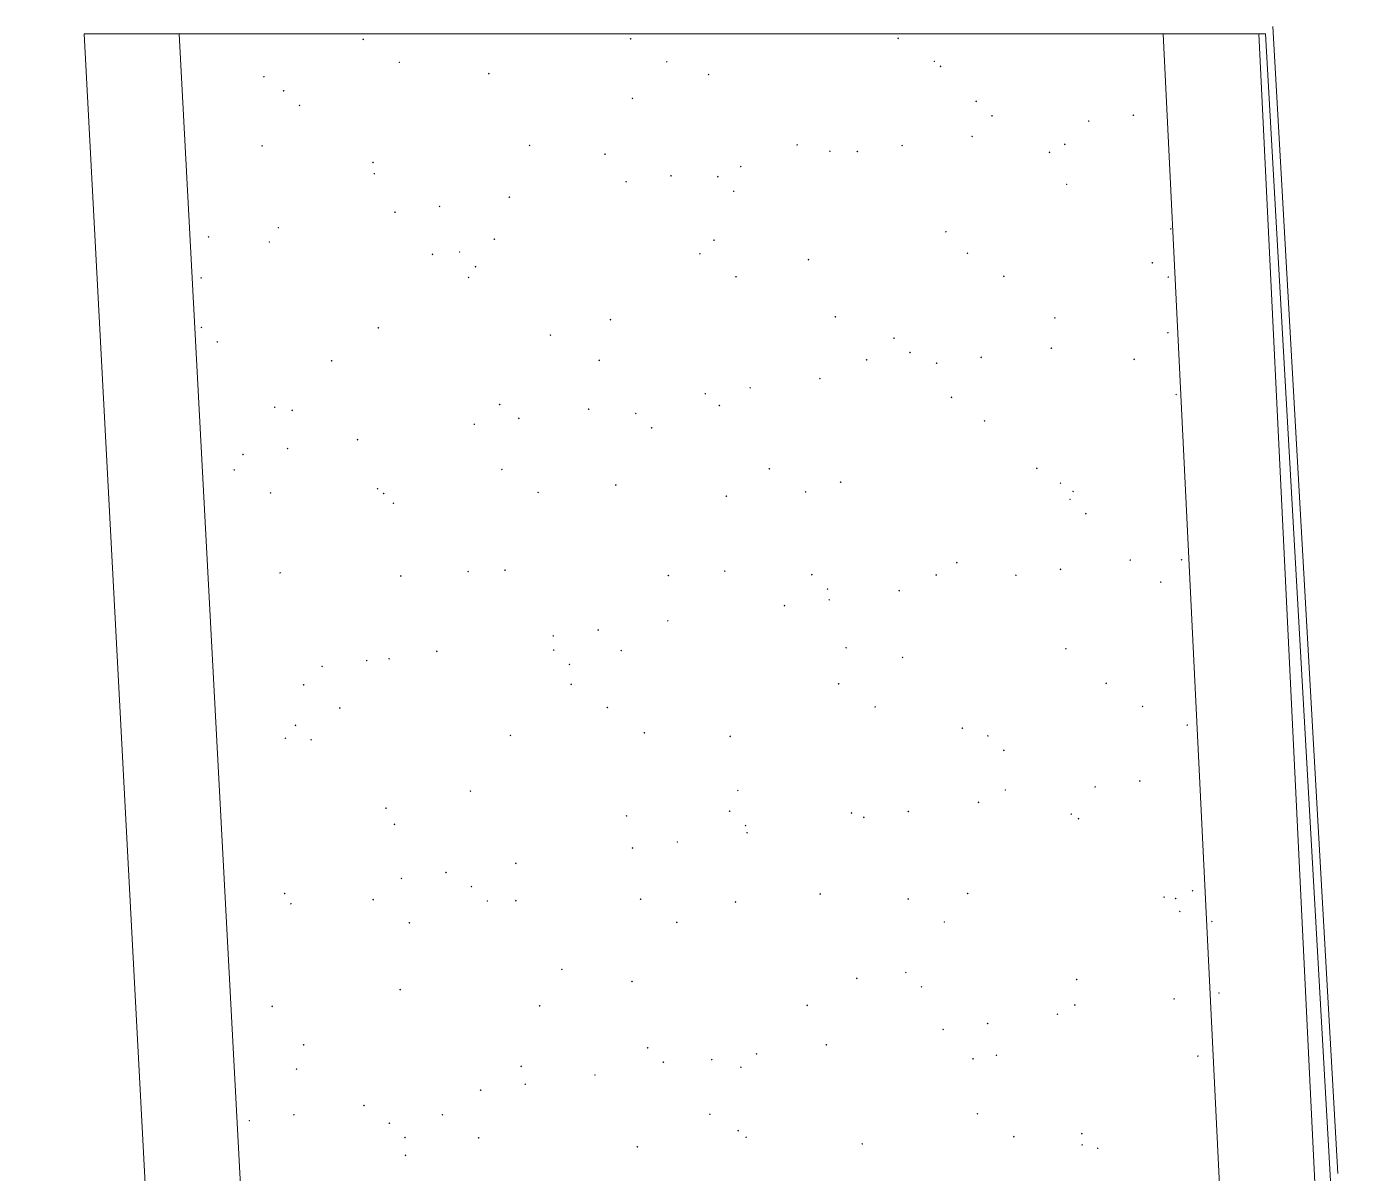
# Model space of a CAD drawing. Header units: millimetres. Extents: x 0 to 414, y 0 to 292.
# Drawn here: x 288.58 to 306.78, y 195.56 to 211.35 of the extents above; entities that cross this region are included whole.
import ezdxf

# ---------------------------------------------------------------- set-up
doc = ezdxf.new("R2010")
doc.units = ezdxf.units.MM

msp = doc.modelspace()

# ---------------------------------------------------------------- hatches: boundary and pattern name
h = msp.add_hatch(color=0)
h.dxf.hatch_style = 2
h.paths.add_polyline_path([(293.214778, 211.156197), (293.201725, 211.16925), (293.214778, 211.182303), (293.227831, 211.16925)])
h = msp.add_hatch(color=0)
h.dxf.hatch_style = 2
h.paths.add_polyline_path([(296.89425, 211.163253), (296.881197, 211.176306), (296.89425, 211.189358), (296.907303, 211.176306)])
h = msp.add_hatch(color=0)
h.dxf.hatch_style = 2
h.paths.add_polyline_path([(300.573722, 211.170308), (300.560669, 211.183361), (300.573722, 211.196414), (300.586775, 211.183361)])
h = msp.add_hatch(color=0)
h.dxf.hatch_style = 2
h.paths.add_polyline_path([(293.712194, 210.838697), (293.699142, 210.85175), (293.712194, 210.864803), (293.725247, 210.85175)])
h = msp.add_hatch(color=0)
h.dxf.hatch_style = 2
h.paths.add_polyline_path([(297.391667, 210.845753), (297.378614, 210.858806), (297.391667, 210.871858), (297.404719, 210.858806)])
h = msp.add_hatch(color=0)
h.dxf.hatch_style = 2
h.paths.add_polyline_path([(301.071139, 210.852808), (301.058086, 210.865861), (301.071139, 210.878914), (301.084192, 210.865861)])
h = msp.add_hatch(color=0)
h.dxf.hatch_style = 2
h.paths.add_polyline_path([(301.155806, 210.782253), (301.142753, 210.795306), (301.155806, 210.808358), (301.168858, 210.795306)])
h = msp.add_hatch(color=0)
h.dxf.hatch_style = 2
h.paths.add_polyline_path([(291.849528, 210.641142), (291.836475, 210.654194), (291.849528, 210.667247), (291.862581, 210.654194)])
h = msp.add_hatch(color=0)
h.dxf.hatch_style = 2
h.paths.add_polyline_path([(294.943389, 210.683475), (294.930336, 210.696528), (294.943389, 210.709581), (294.956442, 210.696528)])
h = msp.add_hatch(color=0)
h.dxf.hatch_style = 2
h.paths.add_polyline_path([(297.966694, 210.669364), (297.953642, 210.682417), (297.966694, 210.695469), (297.979747, 210.682417)])
h = msp.add_hatch(color=0)
h.dxf.hatch_style = 2
h.paths.add_polyline_path([(292.121167, 210.447114), (292.108114, 210.460167), (292.121167, 210.473219), (292.134219, 210.460167)])
h = msp.add_hatch(color=0)
h.dxf.hatch_style = 2
h.paths.add_polyline_path([(292.339889, 210.246031), (292.326836, 210.259083), (292.339889, 210.272136), (292.352942, 210.259083)])
h = msp.add_hatch(color=0)
h.dxf.hatch_style = 2
h.paths.add_polyline_path([(296.918944, 210.341281), (296.905892, 210.354333), (296.918944, 210.367386), (296.931997, 210.354333)])
h = msp.add_hatch(color=0)
h.dxf.hatch_style = 2
h.paths.add_polyline_path([(301.646167, 210.302475), (301.633114, 210.315528), (301.646167, 210.328581), (301.659219, 210.315528)])
h = msp.add_hatch(color=0)
h.dxf.hatch_style = 2
h.paths.add_polyline_path([(301.864889, 210.101392), (301.851836, 210.114444), (301.864889, 210.127497), (301.877942, 210.114444)])
h = msp.add_hatch(color=0)
h.dxf.hatch_style = 2
h.paths.add_polyline_path([(303.194861, 210.030836), (303.181808, 210.043889), (303.194861, 210.056942), (303.207914, 210.043889)])
h = msp.add_hatch(color=0)
h.dxf.hatch_style = 2
h.paths.add_polyline_path([(303.808694, 210.111975), (303.795642, 210.125028), (303.808694, 210.138081), (303.821747, 210.125028)])
h = msp.add_hatch(color=0)
h.dxf.hatch_style = 2
h.paths.add_polyline_path([(301.589722, 209.819169), (301.576669, 209.832222), (301.589722, 209.845275), (301.602775, 209.832222)])
h = msp.add_hatch(color=0)
h.dxf.hatch_style = 2
h.paths.add_polyline_path([(291.824833, 209.688642), (291.811781, 209.701694), (291.824833, 209.714747), (291.837886, 209.701694)])
h = msp.add_hatch(color=0)
h.dxf.hatch_style = 2
h.paths.add_polyline_path([(295.504306, 209.695697), (295.491253, 209.70875), (295.504306, 209.721803), (295.517358, 209.70875)])
h = msp.add_hatch(color=0)
h.dxf.hatch_style = 2
h.paths.add_polyline_path([(299.183778, 209.702753), (299.170725, 209.715806), (299.183778, 209.728858), (299.196831, 209.715806)])
h = msp.add_hatch(color=0)
h.dxf.hatch_style = 2
h.paths.add_polyline_path([(300.626639, 209.692169), (300.613586, 209.705222), (300.626639, 209.718275), (300.639692, 209.705222)])
h = msp.add_hatch(color=0)
h.dxf.hatch_style = 2
h.paths.add_polyline_path([(302.866778, 209.709808), (302.853725, 209.722861), (302.866778, 209.735914), (302.879831, 209.722861)])
h = msp.add_hatch(color=0)
h.dxf.hatch_style = 2
h.paths.add_polyline_path([(293.348833, 209.459336), (293.335781, 209.472389), (293.348833, 209.485442), (293.361886, 209.472389)])
h = msp.add_hatch(color=0)
h.dxf.hatch_style = 2
h.paths.add_polyline_path([(296.541472, 209.575753), (296.528419, 209.588806), (296.541472, 209.601858), (296.554525, 209.588806)])
h = msp.add_hatch(color=0)
h.dxf.hatch_style = 2
h.paths.add_polyline_path([(299.635333, 209.614558), (299.622281, 209.627611), (299.635333, 209.640664), (299.648386, 209.627611)])
h = msp.add_hatch(color=0)
h.dxf.hatch_style = 2
h.paths.add_polyline_path([(300.012806, 209.611031), (299.999753, 209.624083), (300.012806, 209.637136), (300.025858, 209.624083)])
h = msp.add_hatch(color=0)
h.dxf.hatch_style = 2
h.paths.add_polyline_path([(302.655111, 209.600447), (302.642058, 209.6135), (302.655111, 209.626553), (302.668164, 209.6135)])
h = msp.add_hatch(color=0)
h.dxf.hatch_style = 2
h.paths.add_polyline_path([(293.366472, 209.304114), (293.353419, 209.317167), (293.366472, 209.330219), (293.379525, 209.317167)])
h = msp.add_hatch(color=0)
h.dxf.hatch_style = 2
h.paths.add_polyline_path([(297.448111, 209.275892), (297.435058, 209.288944), (297.448111, 209.301997), (297.461164, 209.288944)])
h = msp.add_hatch(color=0)
h.dxf.hatch_style = 2
h.paths.add_polyline_path([(298.407667, 209.402892), (298.394614, 209.415944), (298.407667, 209.428997), (298.420719, 209.415944)])
h = msp.add_hatch(color=0)
h.dxf.hatch_style = 2
h.paths.add_polyline_path([(296.83075, 209.194753), (296.817697, 209.207806), (296.83075, 209.220858), (296.843803, 209.207806)])
h = msp.add_hatch(color=0)
h.dxf.hatch_style = 2
h.paths.add_polyline_path([(298.093694, 209.265308), (298.080642, 209.278361), (298.093694, 209.291414), (298.106747, 209.278361)])
h = msp.add_hatch(color=0)
h.dxf.hatch_style = 2
h.paths.add_polyline_path([(302.891472, 209.159475), (302.878419, 209.172528), (302.891472, 209.185581), (302.904525, 209.172528)])
h = msp.add_hatch(color=0)
h.dxf.hatch_style = 2
h.paths.add_polyline_path([(295.225611, 208.983086), (295.212558, 208.996139), (295.225611, 209.009192), (295.238664, 208.996139)])
h = msp.add_hatch(color=0)
h.dxf.hatch_style = 2
h.paths.add_polyline_path([(298.312417, 209.064225), (298.299364, 209.077278), (298.312417, 209.090331), (298.325469, 209.077278)])
h = msp.add_hatch(color=0)
h.dxf.hatch_style = 2
h.paths.add_polyline_path([(293.652222, 208.774947), (293.639169, 208.788), (293.652222, 208.801053), (293.665275, 208.788)])
h = msp.add_hatch(color=0)
h.dxf.hatch_style = 2
h.paths.add_polyline_path([(294.266056, 208.856086), (294.253003, 208.869139), (294.266056, 208.882192), (294.279108, 208.869139)])
h = msp.add_hatch(color=0)
h.dxf.hatch_style = 2
h.paths.add_polyline_path([(292.047083, 208.563281), (292.034031, 208.576333), (292.047083, 208.589386), (292.060136, 208.576333)])
h = msp.add_hatch(color=0)
h.dxf.hatch_style = 2
h.paths.add_polyline_path([(304.32375, 208.545642), (304.310697, 208.558694), (304.32375, 208.571747), (304.336803, 208.558694)])
h = msp.add_hatch(color=0)
h.dxf.hatch_style = 2
h.paths.add_polyline_path([(291.087528, 208.436281), (291.074475, 208.449333), (291.087528, 208.462386), (291.100581, 208.449333)])
h = msp.add_hatch(color=0)
h.dxf.hatch_style = 2
h.paths.add_polyline_path([(291.923611, 208.365725), (291.910558, 208.378778), (291.923611, 208.391831), (291.936664, 208.378778)])
h = msp.add_hatch(color=0)
h.dxf.hatch_style = 2
h.paths.add_polyline_path([(295.017472, 208.404531), (295.004419, 208.417583), (295.017472, 208.430636), (295.030525, 208.417583)])
h = msp.add_hatch(color=0)
h.dxf.hatch_style = 2
h.paths.add_polyline_path([(298.040778, 208.390419), (298.027725, 208.403472), (298.040778, 208.416525), (298.053831, 208.403472)])
h = msp.add_hatch(color=0)
h.dxf.hatch_style = 2
h.paths.add_polyline_path([(301.229889, 208.506836), (301.216836, 208.519889), (301.229889, 208.532942), (301.242942, 208.519889)])
h = msp.add_hatch(color=0)
h.dxf.hatch_style = 2
h.paths.add_polyline_path([(294.167278, 208.196392), (294.154225, 208.209444), (294.167278, 208.222497), (294.180331, 208.209444)])
h = msp.add_hatch(color=0)
h.dxf.hatch_style = 2
h.paths.add_polyline_path([(294.541222, 208.228142), (294.528169, 208.241194), (294.541222, 208.254247), (294.554275, 208.241194)])
h = msp.add_hatch(color=0)
h.dxf.hatch_style = 2
h.paths.add_polyline_path([(297.84675, 208.203447), (297.833697, 208.2165), (297.84675, 208.229553), (297.859803, 208.2165)])
h = msp.add_hatch(color=0)
h.dxf.hatch_style = 2
h.paths.add_polyline_path([(301.526222, 208.210503), (301.513169, 208.223556), (301.526222, 208.236608), (301.539275, 208.223556)])
h = msp.add_hatch(color=0)
h.dxf.hatch_style = 2
h.paths.add_polyline_path([(294.759944, 208.027058), (294.746892, 208.040111), (294.759944, 208.053164), (294.772997, 208.040111)])
h = msp.add_hatch(color=0)
h.dxf.hatch_style = 2
h.paths.add_polyline_path([(299.339, 208.122308), (299.325947, 208.135361), (299.339, 208.148414), (299.352053, 208.135361)])
h = msp.add_hatch(color=0)
h.dxf.hatch_style = 2
h.paths.add_polyline_path([(304.06975, 208.079975), (304.056697, 208.093028), (304.06975, 208.106081), (304.082803, 208.093028)])
h = msp.add_hatch(color=0)
h.dxf.hatch_style = 2
h.paths.add_polyline_path([(290.985222, 207.871836), (290.972169, 207.884889), (290.985222, 207.897942), (290.998275, 207.884889)])
h = msp.add_hatch(color=0)
h.dxf.hatch_style = 2
h.paths.add_polyline_path([(294.664694, 207.878892), (294.651642, 207.891944), (294.664694, 207.904997), (294.677747, 207.891944)])
h = msp.add_hatch(color=0)
h.dxf.hatch_style = 2
h.paths.add_polyline_path([(298.344167, 207.885947), (298.331114, 207.899), (298.344167, 207.912053), (298.357219, 207.899)])
h = msp.add_hatch(color=0)
h.dxf.hatch_style = 2
h.paths.add_polyline_path([(302.027167, 207.893003), (302.014114, 207.906056), (302.027167, 207.919108), (302.040219, 207.906056)])
h = msp.add_hatch(color=0)
h.dxf.hatch_style = 2
h.paths.add_polyline_path([(304.288472, 207.882419), (304.275419, 207.895472), (304.288472, 207.908525), (304.301525, 207.895472)])
h = msp.add_hatch(color=0)
h.dxf.hatch_style = 2
h.paths.add_polyline_path([(296.615556, 207.296808), (296.602503, 207.309861), (296.615556, 207.322914), (296.628608, 207.309861)])
h = msp.add_hatch(color=0)
h.dxf.hatch_style = 2
h.paths.add_polyline_path([(299.709417, 207.335614), (299.696364, 207.348667), (299.709417, 207.361719), (299.722469, 207.348667)])
h = msp.add_hatch(color=0)
h.dxf.hatch_style = 2
h.paths.add_polyline_path([(302.729194, 207.321503), (302.716142, 207.334556), (302.729194, 207.347608), (302.742247, 207.334556)])
h = msp.add_hatch(color=0)
h.dxf.hatch_style = 2
h.paths.add_polyline_path([(290.98875, 207.190975), (290.975697, 207.204028), (290.98875, 207.217081), (291.001803, 207.204028)])
h = msp.add_hatch(color=0)
h.dxf.hatch_style = 2
h.paths.add_polyline_path([(293.422917, 207.183919), (293.409864, 207.196972), (293.422917, 207.210025), (293.435969, 207.196972)])
h = msp.add_hatch(color=0)
h.dxf.hatch_style = 2
h.paths.add_polyline_path([(304.284944, 207.116892), (304.271892, 207.129944), (304.284944, 207.142997), (304.297997, 207.129944)])
h = msp.add_hatch(color=0)
h.dxf.hatch_style = 2
h.paths.add_polyline_path([(291.207472, 206.989892), (291.194419, 207.002944), (291.207472, 207.015997), (291.220525, 207.002944)])
h = msp.add_hatch(color=0)
h.dxf.hatch_style = 2
h.paths.add_polyline_path([(295.790056, 207.085142), (295.777003, 207.098194), (295.790056, 207.111247), (295.803108, 207.098194)])
h = msp.add_hatch(color=0)
h.dxf.hatch_style = 2
h.paths.add_polyline_path([(300.517278, 207.042808), (300.504225, 207.055861), (300.517278, 207.068914), (300.530331, 207.055861)])
h = msp.add_hatch(color=0)
h.dxf.hatch_style = 2
h.paths.add_polyline_path([(292.780861, 206.728836), (292.767808, 206.741889), (292.780861, 206.754942), (292.793914, 206.741889)])
h = msp.add_hatch(color=0)
h.dxf.hatch_style = 2
h.paths.add_polyline_path([(296.460333, 206.735892), (296.447281, 206.748944), (296.460333, 206.761997), (296.473386, 206.748944)])
h = msp.add_hatch(color=0)
h.dxf.hatch_style = 2
h.paths.add_polyline_path([(300.139806, 206.742947), (300.126753, 206.756), (300.139806, 206.769053), (300.152858, 206.756)])
h = msp.add_hatch(color=0)
h.dxf.hatch_style = 2
h.paths.add_polyline_path([(300.736, 206.845253), (300.722947, 206.858306), (300.736, 206.871358), (300.749053, 206.858306)])
h = msp.add_hatch(color=0)
h.dxf.hatch_style = 2
h.paths.add_polyline_path([(301.716722, 206.778225), (301.703669, 206.791278), (301.716722, 206.804331), (301.729775, 206.791278)])
h = msp.add_hatch(color=0)
h.dxf.hatch_style = 2
h.paths.add_polyline_path([(302.679806, 206.905225), (302.666753, 206.918278), (302.679806, 206.931331), (302.692858, 206.918278)])
h = msp.add_hatch(color=0)
h.dxf.hatch_style = 2
h.paths.add_polyline_path([(303.819278, 206.750003), (303.806225, 206.763056), (303.819278, 206.776108), (303.832331, 206.763056)])
h = msp.add_hatch(color=0)
h.dxf.hatch_style = 2
h.paths.add_polyline_path([(301.102889, 206.697086), (301.089836, 206.710139), (301.102889, 206.723192), (301.115942, 206.710139)])
h = msp.add_hatch(color=0)
h.dxf.hatch_style = 2
h.paths.add_polyline_path([(299.49775, 206.485419), (299.484697, 206.498472), (299.49775, 206.511525), (299.510803, 206.498472)])
h = msp.add_hatch(color=0)
h.dxf.hatch_style = 2
h.paths.add_polyline_path([(297.920833, 206.277281), (297.907781, 206.290333), (297.920833, 206.303386), (297.933886, 206.290333)])
h = msp.add_hatch(color=0)
h.dxf.hatch_style = 2
h.paths.add_polyline_path([(298.538194, 206.358419), (298.525142, 206.371472), (298.538194, 206.384525), (298.551247, 206.371472)])
h = msp.add_hatch(color=0)
h.dxf.hatch_style = 2
h.paths.add_polyline_path([(301.3075, 206.227892), (301.294447, 206.240944), (301.3075, 206.253997), (301.320553, 206.240944)])
h = msp.add_hatch(color=0)
h.dxf.hatch_style = 2
h.paths.add_polyline_path([(304.397833, 206.266697), (304.384781, 206.27975), (304.397833, 206.292803), (304.410886, 206.27975)])
h = msp.add_hatch(color=0)
h.dxf.hatch_style = 2
h.paths.add_polyline_path([(291.997694, 206.090308), (291.984642, 206.103361), (291.997694, 206.116414), (292.010747, 206.103361)])
h = msp.add_hatch(color=0)
h.dxf.hatch_style = 2
h.paths.add_polyline_path([(292.237583, 206.047975), (292.224531, 206.061028), (292.237583, 206.074081), (292.250636, 206.061028)])
h = msp.add_hatch(color=0)
h.dxf.hatch_style = 2
h.paths.add_polyline_path([(295.091556, 206.129114), (295.078503, 206.142167), (295.091556, 206.155219), (295.104608, 206.142167)])
h = msp.add_hatch(color=0)
h.dxf.hatch_style = 2
h.paths.add_polyline_path([(296.315694, 206.065614), (296.302642, 206.078667), (296.315694, 206.091719), (296.328747, 206.078667)])
h = msp.add_hatch(color=0)
h.dxf.hatch_style = 2
h.paths.add_polyline_path([(296.964806, 206.005642), (296.951753, 206.018694), (296.964806, 206.031747), (296.977858, 206.018694)])
h = msp.add_hatch(color=0)
h.dxf.hatch_style = 2
h.paths.add_polyline_path([(298.114861, 206.115003), (298.101808, 206.128056), (298.114861, 206.141108), (298.127914, 206.128056)])
h = msp.add_hatch(color=0)
h.dxf.hatch_style = 2
h.paths.add_polyline_path([(294.742306, 205.857475), (294.729253, 205.870528), (294.742306, 205.883581), (294.755358, 205.870528)])
h = msp.add_hatch(color=0)
h.dxf.hatch_style = 2
h.paths.add_polyline_path([(295.356139, 205.938614), (295.343086, 205.951667), (295.356139, 205.964719), (295.369192, 205.951667)])
h = msp.add_hatch(color=0)
h.dxf.hatch_style = 2
h.paths.add_polyline_path([(301.762583, 205.903336), (301.749531, 205.916389), (301.762583, 205.929442), (301.775636, 205.916389)])
h = msp.add_hatch(color=0)
h.dxf.hatch_style = 2
h.paths.add_polyline_path([(293.137167, 205.645808), (293.124114, 205.658861), (293.137167, 205.671914), (293.150219, 205.658861)])
h = msp.add_hatch(color=0)
h.dxf.hatch_style = 2
h.paths.add_polyline_path([(297.183528, 205.808086), (297.170475, 205.821139), (297.183528, 205.834192), (297.196581, 205.821139)])
h = msp.add_hatch(color=0)
h.dxf.hatch_style = 2
h.paths.add_polyline_path([(292.174083, 205.522336), (292.161031, 205.535389), (292.174083, 205.548442), (292.187136, 205.535389)])
h = msp.add_hatch(color=0)
h.dxf.hatch_style = 2
h.paths.add_polyline_path([(291.56025, 205.441197), (291.547197, 205.45425), (291.56025, 205.467303), (291.573303, 205.45425)])
h = msp.add_hatch(color=0)
h.dxf.hatch_style = 2
h.paths.add_polyline_path([(291.440306, 205.229531), (291.427253, 205.242583), (291.440306, 205.255636), (291.453358, 205.242583)])
h = msp.add_hatch(color=0)
h.dxf.hatch_style = 2
h.paths.add_polyline_path([(295.123306, 205.236586), (295.110253, 205.249639), (295.123306, 205.262692), (295.136358, 205.249639)])
h = msp.add_hatch(color=0)
h.dxf.hatch_style = 2
h.paths.add_polyline_path([(298.802778, 205.243642), (298.789725, 205.256694), (298.802778, 205.269747), (298.815831, 205.256694)])
h = msp.add_hatch(color=0)
h.dxf.hatch_style = 2
h.paths.add_polyline_path([(302.48225, 205.250697), (302.469197, 205.26375), (302.48225, 205.276803), (302.495303, 205.26375)])
h = msp.add_hatch(color=0)
h.dxf.hatch_style = 2
h.paths.add_polyline_path([(291.94125, 204.912031), (291.928197, 204.925083), (291.94125, 204.938136), (291.954303, 204.925083)])
h = msp.add_hatch(color=0)
h.dxf.hatch_style = 2
h.paths.add_polyline_path([(293.412333, 204.968475), (293.399281, 204.981528), (293.412333, 204.994581), (293.425386, 204.981528)])
h = msp.add_hatch(color=0)
h.dxf.hatch_style = 2
h.paths.add_polyline_path([(293.497, 204.904975), (293.483947, 204.918028), (293.497, 204.931081), (293.510053, 204.918028)])
h = msp.add_hatch(color=0)
h.dxf.hatch_style = 2
h.paths.add_polyline_path([(295.620722, 204.919086), (295.607669, 204.932139), (295.620722, 204.945192), (295.633775, 204.932139)])
h = msp.add_hatch(color=0)
h.dxf.hatch_style = 2
h.paths.add_polyline_path([(296.689639, 205.021392), (296.676586, 205.034444), (296.689639, 205.047497), (296.702692, 205.034444)])
h = msp.add_hatch(color=0)
h.dxf.hatch_style = 2
h.paths.add_polyline_path([(299.300194, 204.926142), (299.287142, 204.939194), (299.300194, 204.952247), (299.313247, 204.939194)])
h = msp.add_hatch(color=0)
h.dxf.hatch_style = 2
h.paths.add_polyline_path([(299.7835, 205.060197), (299.770447, 205.07325), (299.7835, 205.086303), (299.796553, 205.07325)])
h = msp.add_hatch(color=0)
h.dxf.hatch_style = 2
h.paths.add_polyline_path([(302.806806, 205.046086), (302.793753, 205.059139), (302.806806, 205.072192), (302.819858, 205.059139)])
h = msp.add_hatch(color=0)
h.dxf.hatch_style = 2
h.paths.add_polyline_path([(302.979667, 204.933197), (302.966614, 204.94625), (302.979667, 204.959303), (302.992719, 204.94625)])
h = msp.add_hatch(color=0)
h.dxf.hatch_style = 2
h.paths.add_polyline_path([(293.631056, 204.770919), (293.618003, 204.783972), (293.631056, 204.797025), (293.644108, 204.783972)])
h = msp.add_hatch(color=0)
h.dxf.hatch_style = 2
h.paths.add_polyline_path([(298.210111, 204.866169), (298.197058, 204.879222), (298.210111, 204.892275), (298.223164, 204.879222)])
h = msp.add_hatch(color=0)
h.dxf.hatch_style = 2
h.paths.add_polyline_path([(302.937333, 204.823836), (302.924281, 204.836889), (302.937333, 204.849942), (302.950386, 204.836889)])
h = msp.add_hatch(color=0)
h.dxf.hatch_style = 2
h.paths.add_polyline_path([(303.156056, 204.626281), (303.143003, 204.639333), (303.156056, 204.652386), (303.169108, 204.639333)])
h = msp.add_hatch(color=0)
h.dxf.hatch_style = 2
h.paths.add_polyline_path([(294.657639, 203.829003), (294.644586, 203.842056), (294.657639, 203.855108), (294.670692, 203.842056)])
h = msp.add_hatch(color=0)
h.dxf.hatch_style = 2
h.paths.add_polyline_path([(295.165639, 203.850169), (295.152586, 203.863222), (295.165639, 203.876275), (295.178692, 203.863222)])
h = msp.add_hatch(color=0)
h.dxf.hatch_style = 2
h.paths.add_polyline_path([(298.188944, 203.836058), (298.175892, 203.849111), (298.188944, 203.862164), (298.201997, 203.849111)])
h = msp.add_hatch(color=0)
h.dxf.hatch_style = 2
h.paths.add_polyline_path([(301.381583, 203.952475), (301.368531, 203.965528), (301.381583, 203.978581), (301.394636, 203.965528)])
h = msp.add_hatch(color=0)
h.dxf.hatch_style = 2
h.paths.add_polyline_path([(302.806806, 203.860753), (302.793753, 203.873806), (302.806806, 203.886858), (302.819858, 203.873806)])
h = msp.add_hatch(color=0)
h.dxf.hatch_style = 2
h.paths.add_polyline_path([(303.766361, 203.987753), (303.753308, 204.000806), (303.766361, 204.013858), (303.779414, 204.000806)])
h = msp.add_hatch(color=0)
h.dxf.hatch_style = 2
h.paths.add_polyline_path([(304.471917, 203.991281), (304.458864, 204.004333), (304.471917, 204.017386), (304.484969, 204.004333)])
h = msp.add_hatch(color=0)
h.dxf.hatch_style = 2
h.paths.add_polyline_path([(292.071778, 203.811364), (292.058725, 203.824417), (292.071778, 203.837469), (292.084831, 203.824417)])
h = msp.add_hatch(color=0)
h.dxf.hatch_style = 2
h.paths.add_polyline_path([(293.733361, 203.769031), (293.720308, 203.782083), (293.733361, 203.795136), (293.746414, 203.782083)])
h = msp.add_hatch(color=0)
h.dxf.hatch_style = 2
h.paths.add_polyline_path([(297.412833, 203.776086), (297.399781, 203.789139), (297.412833, 203.802192), (297.425886, 203.789139)])
h = msp.add_hatch(color=0)
h.dxf.hatch_style = 2
h.paths.add_polyline_path([(299.384861, 203.786669), (299.371808, 203.799722), (299.384861, 203.812775), (299.397914, 203.799722)])
h = msp.add_hatch(color=0)
h.dxf.hatch_style = 2
h.paths.add_polyline_path([(301.095833, 203.783142), (301.082781, 203.796194), (301.095833, 203.809247), (301.108886, 203.796194)])
h = msp.add_hatch(color=0)
h.dxf.hatch_style = 2
h.paths.add_polyline_path([(302.192972, 203.779614), (302.179919, 203.792667), (302.192972, 203.805719), (302.206025, 203.792667)])
h = msp.add_hatch(color=0)
h.dxf.hatch_style = 2
h.paths.add_polyline_path([(304.186167, 203.684364), (304.173114, 203.697417), (304.186167, 203.710469), (304.199219, 203.697417)])
h = msp.add_hatch(color=0)
h.dxf.hatch_style = 2
h.paths.add_polyline_path([(299.603583, 203.589114), (299.590531, 203.602167), (299.603583, 203.615219), (299.616636, 203.602167)])
h = msp.add_hatch(color=0)
h.dxf.hatch_style = 2
h.paths.add_polyline_path([(300.587833, 203.567947), (300.574781, 203.581), (300.587833, 203.594053), (300.600886, 203.581)])
h = msp.add_hatch(color=0)
h.dxf.hatch_style = 2
h.paths.add_polyline_path([(299.010917, 203.359808), (298.997864, 203.372861), (299.010917, 203.385914), (299.023969, 203.372861)])
h = msp.add_hatch(color=0)
h.dxf.hatch_style = 2
h.paths.add_polyline_path([(299.62475, 203.440947), (299.611697, 203.454), (299.62475, 203.467053), (299.637803, 203.454)])
h = msp.add_hatch(color=0)
h.dxf.hatch_style = 2
h.paths.add_polyline_path([(297.405778, 203.151669), (297.392725, 203.164722), (297.405778, 203.177775), (297.418831, 203.164722)])
h = msp.add_hatch(color=0)
h.dxf.hatch_style = 2
h.paths.add_polyline_path([(295.828861, 202.943531), (295.815808, 202.956583), (295.828861, 202.969636), (295.841914, 202.956583)])
h = msp.add_hatch(color=0)
h.dxf.hatch_style = 2
h.paths.add_polyline_path([(296.446222, 203.024669), (296.433169, 203.037722), (296.446222, 203.050775), (296.459275, 203.037722)])
h = msp.add_hatch(color=0)
h.dxf.hatch_style = 2
h.paths.add_polyline_path([(294.22725, 202.731864), (294.214197, 202.744917), (294.22725, 202.757969), (294.240303, 202.744917)])
h = msp.add_hatch(color=0)
h.dxf.hatch_style = 2
h.paths.add_polyline_path([(295.835917, 202.749503), (295.822864, 202.762556), (295.835917, 202.775608), (295.848969, 202.762556)])
h = msp.add_hatch(color=0)
h.dxf.hatch_style = 2
h.paths.add_polyline_path([(296.763722, 202.742447), (296.750669, 202.7555), (296.763722, 202.768553), (296.776775, 202.7555)])
h = msp.add_hatch(color=0)
h.dxf.hatch_style = 2
h.paths.add_polyline_path([(299.857583, 202.781253), (299.844531, 202.794306), (299.857583, 202.807358), (299.870636, 202.794306)])
h = msp.add_hatch(color=0)
h.dxf.hatch_style = 2
h.paths.add_polyline_path([(302.880889, 202.767142), (302.867836, 202.780194), (302.880889, 202.793247), (302.893942, 202.780194)])
h = msp.add_hatch(color=0)
h.dxf.hatch_style = 2
h.paths.add_polyline_path([(293.264167, 202.604864), (293.251114, 202.617917), (293.264167, 202.630969), (293.277219, 202.617917)])
h = msp.add_hatch(color=0)
h.dxf.hatch_style = 2
h.paths.add_polyline_path([(293.571083, 202.629558), (293.558031, 202.642611), (293.571083, 202.655664), (293.584136, 202.642611)])
h = msp.add_hatch(color=0)
h.dxf.hatch_style = 2
h.paths.add_polyline_path([(296.051111, 202.551947), (296.038058, 202.565), (296.051111, 202.578053), (296.064164, 202.565)])
h = msp.add_hatch(color=0)
h.dxf.hatch_style = 2
h.paths.add_polyline_path([(300.633694, 202.647197), (300.620642, 202.66025), (300.633694, 202.673303), (300.646747, 202.66025)])
h = msp.add_hatch(color=0)
h.dxf.hatch_style = 2
h.paths.add_polyline_path([(292.650333, 202.523725), (292.637281, 202.536778), (292.650333, 202.549831), (292.663386, 202.536778)])
h = msp.add_hatch(color=0)
h.dxf.hatch_style = 2
h.paths.add_polyline_path([(292.396333, 202.269725), (292.383281, 202.282778), (292.396333, 202.295831), (292.409386, 202.282778)])
h = msp.add_hatch(color=0)
h.dxf.hatch_style = 2
h.paths.add_polyline_path([(296.075806, 202.276781), (296.062753, 202.289833), (296.075806, 202.302886), (296.088858, 202.289833)])
h = msp.add_hatch(color=0)
h.dxf.hatch_style = 2
h.paths.add_polyline_path([(299.755278, 202.283836), (299.742225, 202.296889), (299.755278, 202.309942), (299.768331, 202.296889)])
h = msp.add_hatch(color=0)
h.dxf.hatch_style = 2
h.paths.add_polyline_path([(303.43475, 202.290892), (303.421697, 202.303944), (303.43475, 202.316997), (303.447803, 202.303944)])
h = msp.add_hatch(color=0)
h.dxf.hatch_style = 2
h.paths.add_polyline_path([(292.89375, 201.952225), (292.880697, 201.965278), (292.89375, 201.978331), (292.906803, 201.965278)])
h = msp.add_hatch(color=0)
h.dxf.hatch_style = 2
h.paths.add_polyline_path([(296.573222, 201.959281), (296.560169, 201.972333), (296.573222, 201.985386), (296.586275, 201.972333)])
h = msp.add_hatch(color=0)
h.dxf.hatch_style = 2
h.paths.add_polyline_path([(300.256222, 201.966336), (300.243169, 201.979389), (300.256222, 201.992442), (300.269275, 201.979389)])
h = msp.add_hatch(color=0)
h.dxf.hatch_style = 2
h.paths.add_polyline_path([(303.935694, 201.973392), (303.922642, 201.986444), (303.935694, 201.999497), (303.948747, 201.986444)])
h = msp.add_hatch(color=0)
h.dxf.hatch_style = 2
h.paths.add_polyline_path([(292.283444, 201.712336), (292.270392, 201.725389), (292.283444, 201.738442), (292.296497, 201.725389)])
h = msp.add_hatch(color=0)
h.dxf.hatch_style = 2
h.paths.add_polyline_path([(301.455667, 201.673531), (301.442614, 201.686583), (301.455667, 201.699636), (301.468719, 201.686583)])
h = msp.add_hatch(color=0)
h.dxf.hatch_style = 2
h.paths.add_polyline_path([(304.549528, 201.715864), (304.536475, 201.728917), (304.549528, 201.741969), (304.562581, 201.728917)])
h = msp.add_hatch(color=0)
h.dxf.hatch_style = 2
h.paths.add_polyline_path([(292.145861, 201.535947), (292.132808, 201.549), (292.145861, 201.562053), (292.158914, 201.549)])
h = msp.add_hatch(color=0)
h.dxf.hatch_style = 2
h.paths.add_polyline_path([(292.498639, 201.514781), (292.485586, 201.527833), (292.498639, 201.540886), (292.511692, 201.527833)])
h = msp.add_hatch(color=0)
h.dxf.hatch_style = 2
h.paths.add_polyline_path([(295.239722, 201.574753), (295.226669, 201.587806), (295.239722, 201.600858), (295.252775, 201.587806)])
h = msp.add_hatch(color=0)
h.dxf.hatch_style = 2
h.paths.add_polyline_path([(297.081222, 201.610031), (297.068169, 201.623083), (297.081222, 201.636136), (297.094275, 201.623083)])
h = msp.add_hatch(color=0)
h.dxf.hatch_style = 2
h.paths.add_polyline_path([(298.263028, 201.560642), (298.249975, 201.573694), (298.263028, 201.586747), (298.276081, 201.573694)])
h = msp.add_hatch(color=0)
h.dxf.hatch_style = 2
h.paths.add_polyline_path([(301.808444, 201.567697), (301.795392, 201.58075), (301.808444, 201.593803), (301.821497, 201.58075)])
h = msp.add_hatch(color=0)
h.dxf.hatch_style = 2
h.paths.add_polyline_path([(302.027167, 201.370142), (302.014114, 201.383194), (302.027167, 201.396247), (302.040219, 201.383194)])
h = msp.add_hatch(color=0)
h.dxf.hatch_style = 2
h.paths.add_polyline_path([(303.896889, 200.946808), (303.883836, 200.959861), (303.896889, 200.972914), (303.909942, 200.959861)])
h = msp.add_hatch(color=0)
h.dxf.hatch_style = 2
h.paths.add_polyline_path([(294.689389, 200.809225), (294.676336, 200.822278), (294.689389, 200.835331), (294.702442, 200.822278)])
h = msp.add_hatch(color=0)
h.dxf.hatch_style = 2
h.paths.add_polyline_path([(298.368861, 200.816281), (298.355808, 200.829333), (298.368861, 200.842386), (298.381914, 200.829333)])
h = msp.add_hatch(color=0)
h.dxf.hatch_style = 2
h.paths.add_polyline_path([(302.048333, 200.823336), (302.035281, 200.836389), (302.048333, 200.849442), (302.061386, 200.836389)])
h = msp.add_hatch(color=0)
h.dxf.hatch_style = 2
h.paths.add_polyline_path([(303.283056, 200.865669), (303.270003, 200.878722), (303.283056, 200.891775), (303.296108, 200.878722)])
h = msp.add_hatch(color=0)
h.dxf.hatch_style = 2
h.paths.add_polyline_path([(293.52875, 200.572864), (293.515697, 200.585917), (293.52875, 200.598969), (293.541803, 200.585917)])
h = msp.add_hatch(color=0)
h.dxf.hatch_style = 2
h.paths.add_polyline_path([(301.677917, 200.654003), (301.664864, 200.667056), (301.677917, 200.680108), (301.690969, 200.667056)])
h = msp.add_hatch(color=0)
h.dxf.hatch_style = 2
h.paths.add_polyline_path([(296.837806, 200.467031), (296.824753, 200.480083), (296.837806, 200.493136), (296.850858, 200.480083)])
h = msp.add_hatch(color=0)
h.dxf.hatch_style = 2
h.paths.add_polyline_path([(298.255972, 200.530531), (298.242919, 200.543583), (298.255972, 200.556636), (298.269025, 200.543583)])
h = msp.add_hatch(color=0)
h.dxf.hatch_style = 2
h.paths.add_polyline_path([(299.931667, 200.505836), (299.918614, 200.518889), (299.931667, 200.531942), (299.944719, 200.518889)])
h = msp.add_hatch(color=0)
h.dxf.hatch_style = 2
h.paths.add_polyline_path([(300.101, 200.445864), (300.087947, 200.458917), (300.101, 200.471969), (300.114053, 200.458917)])
h = msp.add_hatch(color=0)
h.dxf.hatch_style = 2
h.paths.add_polyline_path([(300.714833, 200.527003), (300.701781, 200.540056), (300.714833, 200.553108), (300.727886, 200.540056)])
h = msp.add_hatch(color=0)
h.dxf.hatch_style = 2
h.paths.add_polyline_path([(302.954972, 200.491725), (302.941919, 200.504778), (302.954972, 200.517831), (302.968025, 200.504778)])
h = msp.add_hatch(color=0)
h.dxf.hatch_style = 2
h.paths.add_polyline_path([(303.05375, 200.428225), (303.040697, 200.441278), (303.05375, 200.454331), (303.066803, 200.441278)])
h = msp.add_hatch(color=0)
h.dxf.hatch_style = 2
h.paths.add_polyline_path([(293.645167, 200.350614), (293.632114, 200.363667), (293.645167, 200.376719), (293.658219, 200.363667)])
h = msp.add_hatch(color=0)
h.dxf.hatch_style = 2
h.paths.add_polyline_path([(298.474694, 200.332975), (298.461642, 200.346028), (298.474694, 200.359081), (298.487747, 200.346028)])
h = msp.add_hatch(color=0)
h.dxf.hatch_style = 2
h.paths.add_polyline_path([(298.495861, 200.234197), (298.482808, 200.24725), (298.495861, 200.260303), (298.508914, 200.24725)])
h = msp.add_hatch(color=0)
h.dxf.hatch_style = 2
h.paths.add_polyline_path([(296.918944, 200.026058), (296.905892, 200.039111), (296.918944, 200.052164), (296.931997, 200.039111)])
h = msp.add_hatch(color=0)
h.dxf.hatch_style = 2
h.paths.add_polyline_path([(297.536306, 200.107197), (297.523253, 200.12025), (297.536306, 200.133303), (297.549358, 200.12025)])
h = msp.add_hatch(color=0)
h.dxf.hatch_style = 2
h.paths.add_polyline_path([(295.313806, 199.814392), (295.300753, 199.827444), (295.313806, 199.840497), (295.326858, 199.827444)])
h = msp.add_hatch(color=0)
h.dxf.hatch_style = 2
h.paths.add_polyline_path([(294.35425, 199.687392), (294.341197, 199.700444), (294.35425, 199.713497), (294.367303, 199.700444)])
h = msp.add_hatch(color=0)
h.dxf.hatch_style = 2
h.paths.add_polyline_path([(293.740417, 199.606253), (293.727364, 199.619306), (293.740417, 199.632358), (293.753469, 199.619306)])
h = msp.add_hatch(color=0)
h.dxf.hatch_style = 2
h.paths.add_polyline_path([(294.7035, 199.493364), (294.690447, 199.506417), (294.7035, 199.519469), (294.716553, 199.506417)])
h = msp.add_hatch(color=0)
h.dxf.hatch_style = 2
h.paths.add_polyline_path([(292.135278, 199.398114), (292.122225, 199.411167), (292.135278, 199.424219), (292.148331, 199.411167)])
h = msp.add_hatch(color=0)
h.dxf.hatch_style = 2
h.paths.add_polyline_path([(293.352361, 199.313447), (293.339308, 199.3265), (293.352361, 199.339553), (293.365414, 199.3265)])
h = msp.add_hatch(color=0)
h.dxf.hatch_style = 2
h.paths.add_polyline_path([(294.922222, 199.295808), (294.909169, 199.308861), (294.922222, 199.321914), (294.935275, 199.308861)])
h = msp.add_hatch(color=0)
h.dxf.hatch_style = 2
h.paths.add_polyline_path([(295.313806, 199.299336), (295.300753, 199.312389), (295.313806, 199.325442), (295.326858, 199.312389)])
h = msp.add_hatch(color=0)
h.dxf.hatch_style = 2
h.paths.add_polyline_path([(297.031833, 199.320503), (297.018781, 199.333556), (297.031833, 199.346608), (297.044886, 199.333556)])
h = msp.add_hatch(color=0)
h.dxf.hatch_style = 2
h.paths.add_polyline_path([(298.337111, 199.281697), (298.324058, 199.29475), (298.337111, 199.307803), (298.350164, 199.29475)])
h = msp.add_hatch(color=0)
h.dxf.hatch_style = 2
h.paths.add_polyline_path([(299.501278, 199.391058), (299.488225, 199.404111), (299.501278, 199.417164), (299.514331, 199.404111)])
h = msp.add_hatch(color=0)
h.dxf.hatch_style = 2
h.paths.add_polyline_path([(300.711306, 199.324031), (300.698253, 199.337083), (300.711306, 199.350136), (300.724358, 199.337083)])
h = msp.add_hatch(color=0)
h.dxf.hatch_style = 2
h.paths.add_polyline_path([(301.52975, 199.398114), (301.516697, 199.411167), (301.52975, 199.424219), (301.542803, 199.411167)])
h = msp.add_hatch(color=0)
h.dxf.hatch_style = 2
h.paths.add_polyline_path([(304.232028, 199.348725), (304.218975, 199.361778), (304.232028, 199.374831), (304.245081, 199.361778)])
h = msp.add_hatch(color=0)
h.dxf.hatch_style = 2
h.paths.add_polyline_path([(304.390778, 199.331086), (304.377725, 199.344139), (304.390778, 199.357192), (304.403831, 199.344139)])
h = msp.add_hatch(color=0)
h.dxf.hatch_style = 2
h.paths.add_polyline_path([(304.623611, 199.436919), (304.610558, 199.449972), (304.623611, 199.463025), (304.636664, 199.449972)])
h = msp.add_hatch(color=0)
h.dxf.hatch_style = 2
h.paths.add_polyline_path([(292.219944, 199.257003), (292.206892, 199.270056), (292.219944, 199.283108), (292.232997, 199.270056)])
h = msp.add_hatch(color=0)
h.dxf.hatch_style = 2
h.paths.add_polyline_path([(304.447222, 199.151169), (304.434169, 199.164222), (304.447222, 199.177275), (304.460275, 199.164222)])
h = msp.add_hatch(color=0)
h.dxf.hatch_style = 2
h.paths.add_polyline_path([(293.849778, 198.995947), (293.836725, 199.009), (293.849778, 199.022053), (293.862831, 199.009)])
h = msp.add_hatch(color=0)
h.dxf.hatch_style = 2
h.paths.add_polyline_path([(297.52925, 199.003003), (297.516197, 199.016056), (297.52925, 199.029108), (297.542303, 199.016056)])
h = msp.add_hatch(color=0)
h.dxf.hatch_style = 2
h.paths.add_polyline_path([(301.208722, 199.006531), (301.195669, 199.019583), (301.208722, 199.032636), (301.221775, 199.019583)])
h = msp.add_hatch(color=0)
h.dxf.hatch_style = 2
h.paths.add_polyline_path([(304.888194, 199.013586), (304.875142, 199.026639), (304.888194, 199.039692), (304.901247, 199.026639)])
h = msp.add_hatch(color=0)
h.dxf.hatch_style = 2
h.paths.add_polyline_path([(295.948806, 198.353892), (295.935753, 198.366944), (295.948806, 198.379997), (295.961858, 198.366944)])
h = msp.add_hatch(color=0)
h.dxf.hatch_style = 2
h.paths.add_polyline_path([(296.911889, 198.188086), (296.898836, 198.201139), (296.911889, 198.214192), (296.924942, 198.201139)])
h = msp.add_hatch(color=0)
h.dxf.hatch_style = 2
h.paths.add_polyline_path([(300.00575, 198.230419), (299.992697, 198.243472), (300.00575, 198.256525), (300.018803, 198.243472)])
h = msp.add_hatch(color=0)
h.dxf.hatch_style = 2
h.paths.add_polyline_path([(300.679556, 198.311558), (300.666503, 198.324611), (300.679556, 198.337664), (300.692608, 198.324611)])
h = msp.add_hatch(color=0)
h.dxf.hatch_style = 2
h.paths.add_polyline_path([(303.029056, 198.216308), (303.016003, 198.229361), (303.029056, 198.242414), (303.042108, 198.229361)])
h = msp.add_hatch(color=0)
h.dxf.hatch_style = 2
h.paths.add_polyline_path([(293.722778, 198.075197), (293.709725, 198.08825), (293.722778, 198.101303), (293.735831, 198.08825)])
h = msp.add_hatch(color=0)
h.dxf.hatch_style = 2
h.paths.add_polyline_path([(300.89475, 198.114003), (300.881697, 198.127056), (300.89475, 198.140108), (300.907803, 198.127056)])
h = msp.add_hatch(color=0)
h.dxf.hatch_style = 2
h.paths.add_polyline_path([(304.986972, 198.029336), (304.973919, 198.042389), (304.986972, 198.055442), (305.000025, 198.042389)])
h = msp.add_hatch(color=0)
h.dxf.hatch_style = 2
h.paths.add_polyline_path([(291.962417, 197.845892), (291.949364, 197.858944), (291.962417, 197.871997), (291.975469, 197.858944)])
h = msp.add_hatch(color=0)
h.dxf.hatch_style = 2
h.paths.add_polyline_path([(295.641889, 197.852947), (295.628836, 197.866), (295.641889, 197.879053), (295.654942, 197.866)])
h = msp.add_hatch(color=0)
h.dxf.hatch_style = 2
h.paths.add_polyline_path([(299.321361, 197.860003), (299.308308, 197.873056), (299.321361, 197.886108), (299.334414, 197.873056)])
h = msp.add_hatch(color=0)
h.dxf.hatch_style = 2
h.paths.add_polyline_path([(303.004361, 197.863531), (302.991308, 197.876583), (303.004361, 197.889636), (303.017414, 197.876583)])
h = msp.add_hatch(color=0)
h.dxf.hatch_style = 2
h.paths.add_polyline_path([(304.369611, 197.948197), (304.356558, 197.96125), (304.369611, 197.974303), (304.382664, 197.96125)])
h = msp.add_hatch(color=0)
h.dxf.hatch_style = 2
h.paths.add_polyline_path([(302.764472, 197.736531), (302.751419, 197.749583), (302.764472, 197.762636), (302.777525, 197.749583)])
h = msp.add_hatch(color=0)
h.dxf.hatch_style = 2
h.paths.add_polyline_path([(301.191083, 197.528392), (301.178031, 197.541444), (301.191083, 197.554497), (301.204136, 197.541444)])
h = msp.add_hatch(color=0)
h.dxf.hatch_style = 2
h.paths.add_polyline_path([(301.804917, 197.609531), (301.791864, 197.622583), (301.804917, 197.635636), (301.817969, 197.622583)])
h = msp.add_hatch(color=0)
h.dxf.hatch_style = 2
h.paths.add_polyline_path([(292.396333, 197.316725), (292.383281, 197.329778), (292.396333, 197.342831), (292.409386, 197.329778)])
h = msp.add_hatch(color=0)
h.dxf.hatch_style = 2
h.paths.add_polyline_path([(297.127083, 197.274392), (297.114031, 197.287444), (297.127083, 197.300497), (297.140136, 197.287444)])
h = msp.add_hatch(color=0)
h.dxf.hatch_style = 2
h.paths.add_polyline_path([(299.585944, 197.316725), (299.572892, 197.329778), (299.585944, 197.342831), (299.598997, 197.329778)])
h = msp.add_hatch(color=0)
h.dxf.hatch_style = 2
h.paths.add_polyline_path([(298.009028, 197.112114), (297.995975, 197.125167), (298.009028, 197.138219), (298.022081, 197.125167)])
h = msp.add_hatch(color=0)
h.dxf.hatch_style = 2
h.paths.add_polyline_path([(298.626389, 197.189725), (298.613336, 197.202778), (298.626389, 197.215831), (298.639442, 197.202778)])
h = msp.add_hatch(color=0)
h.dxf.hatch_style = 2
h.paths.add_polyline_path([(301.603833, 197.122697), (301.590781, 197.13575), (301.603833, 197.148803), (301.616886, 197.13575)])
h = msp.add_hatch(color=0)
h.dxf.hatch_style = 2
h.paths.add_polyline_path([(301.924861, 197.172086), (301.911808, 197.185139), (301.924861, 197.198192), (301.937914, 197.185139)])
h = msp.add_hatch(color=0)
h.dxf.hatch_style = 2
h.paths.add_polyline_path([(304.697694, 197.161503), (304.684642, 197.174556), (304.697694, 197.187608), (304.710747, 197.174556)])
h = msp.add_hatch(color=0)
h.dxf.hatch_style = 2
h.paths.add_polyline_path([(292.297556, 196.981586), (292.284503, 196.994639), (292.297556, 197.007692), (292.310608, 196.994639)])
h = msp.add_hatch(color=0)
h.dxf.hatch_style = 2
h.paths.add_polyline_path([(295.387889, 197.020392), (295.374836, 197.033444), (295.387889, 197.046497), (295.400942, 197.033444)])
h = msp.add_hatch(color=0)
h.dxf.hatch_style = 2
h.paths.add_polyline_path([(296.403889, 196.900447), (296.390836, 196.9135), (296.403889, 196.926553), (296.416942, 196.9135)])
h = msp.add_hatch(color=0)
h.dxf.hatch_style = 2
h.paths.add_polyline_path([(297.342278, 197.076836), (297.329225, 197.089889), (297.342278, 197.102942), (297.355331, 197.089889)])
h = msp.add_hatch(color=0)
h.dxf.hatch_style = 2
h.paths.add_polyline_path([(298.411194, 197.006281), (298.398142, 197.019333), (298.411194, 197.032386), (298.424247, 197.019333)])
h = msp.add_hatch(color=0)
h.dxf.hatch_style = 2
h.paths.add_polyline_path([(295.444333, 196.773447), (295.431281, 196.7865), (295.444333, 196.799553), (295.457386, 196.7865)])
h = msp.add_hatch(color=0)
h.dxf.hatch_style = 2
h.paths.add_polyline_path([(294.8305, 196.692308), (294.817447, 196.705361), (294.8305, 196.718414), (294.843553, 196.705361)])
h = msp.add_hatch(color=0)
h.dxf.hatch_style = 2
h.paths.add_polyline_path([(292.262278, 196.353642), (292.249225, 196.366694), (292.262278, 196.379747), (292.275331, 196.366694)])
h = msp.add_hatch(color=0)
h.dxf.hatch_style = 2
h.paths.add_polyline_path([(293.225361, 196.480642), (293.212308, 196.493694), (293.225361, 196.506747), (293.238414, 196.493694)])
h = msp.add_hatch(color=0)
h.dxf.hatch_style = 2
h.paths.add_polyline_path([(294.304861, 196.353642), (294.291808, 196.366694), (294.304861, 196.379747), (294.317914, 196.366694)])
h = msp.add_hatch(color=0)
h.dxf.hatch_style = 2
h.paths.add_polyline_path([(297.984333, 196.360697), (297.971281, 196.37375), (297.984333, 196.386803), (297.997386, 196.37375)])
h = msp.add_hatch(color=0)
h.dxf.hatch_style = 2
h.paths.add_polyline_path([(301.663806, 196.367753), (301.650753, 196.380806), (301.663806, 196.393858), (301.676858, 196.380806)])
h = msp.add_hatch(color=0)
h.dxf.hatch_style = 2
h.paths.add_polyline_path([(291.648444, 196.272503), (291.635392, 196.285556), (291.648444, 196.298608), (291.661497, 196.285556)])
h = msp.add_hatch(color=0)
h.dxf.hatch_style = 2
h.paths.add_polyline_path([(293.574611, 196.237225), (293.561558, 196.250278), (293.574611, 196.263331), (293.587664, 196.250278)])
h = msp.add_hatch(color=0)
h.dxf.hatch_style = 2
h.paths.add_polyline_path([(293.789806, 196.039669), (293.776753, 196.052722), (293.789806, 196.065775), (293.802858, 196.052722)])
h = msp.add_hatch(color=0)
h.dxf.hatch_style = 2
h.paths.add_polyline_path([(294.802278, 196.036142), (294.789225, 196.049194), (294.802278, 196.062247), (294.815331, 196.049194)])
h = msp.add_hatch(color=0)
h.dxf.hatch_style = 2
h.paths.add_polyline_path([(298.372389, 196.134919), (298.359336, 196.147972), (298.372389, 196.161025), (298.385442, 196.147972)])
h = msp.add_hatch(color=0)
h.dxf.hatch_style = 2
h.paths.add_polyline_path([(298.48175, 196.043197), (298.468697, 196.05625), (298.48175, 196.069303), (298.494803, 196.05625)])
h = msp.add_hatch(color=0)
h.dxf.hatch_style = 2
h.paths.add_polyline_path([(302.16475, 196.050253), (302.151697, 196.063306), (302.16475, 196.076358), (302.177803, 196.063306)])
h = msp.add_hatch(color=0)
h.dxf.hatch_style = 2
h.paths.add_polyline_path([(303.099611, 196.092586), (303.086558, 196.105639), (303.099611, 196.118692), (303.112664, 196.105639)])
h = msp.add_hatch(color=0)
h.dxf.hatch_style = 2
h.paths.add_polyline_path([(296.985972, 195.912669), (296.972919, 195.925722), (296.985972, 195.938775), (296.999025, 195.925722)])
h = msp.add_hatch(color=0)
h.dxf.hatch_style = 2
h.paths.add_polyline_path([(300.079833, 195.951475), (300.066781, 195.964528), (300.079833, 195.977581), (300.092886, 195.964528)])
h = msp.add_hatch(color=0)
h.dxf.hatch_style = 2
h.paths.add_polyline_path([(303.103139, 195.937364), (303.090086, 195.950417), (303.103139, 195.963469), (303.116192, 195.950417)])
h = msp.add_hatch(color=0)
h.dxf.hatch_style = 2
h.paths.add_polyline_path([(303.318333, 195.891503), (303.305281, 195.904556), (303.318333, 195.917608), (303.331386, 195.904556)])
h = msp.add_hatch(color=0)
h.dxf.hatch_style = 2
h.paths.add_polyline_path([(293.796861, 195.796253), (293.783808, 195.809306), (293.796861, 195.822358), (293.809914, 195.809306)])

# ---------------------------------------------------------------- linework, layer by layer
at = {"color": 0, "lineweight": 0}
for points in [[(306.623861, 195.558833), (305.727806, 211.345639)], [(288.582806, 126.103944), (290.110333, 147.358806), (290.752389, 168.656), (290.505444, 189.963778), (289.376556, 211.243333)], [(305.6255, 211.243333), (289.376556, 211.243333)], [(289.888083, 126.103944), (291.415611, 147.358806), (292.057667, 168.656), (291.81425, 189.963778), (290.681833, 211.243333)], [(305.470278, 162.65525), (305.406778, 186.961639), (304.217917, 211.243333)], [(306.782611, 162.65525), (306.719111, 186.961639), (305.533778, 211.243333)], [(306.521556, 195.456528), (305.6255, 211.243333)]]:
    msp.add_lwpolyline(points, dxfattribs=at)

doc.saveas('drawing.dxf')
